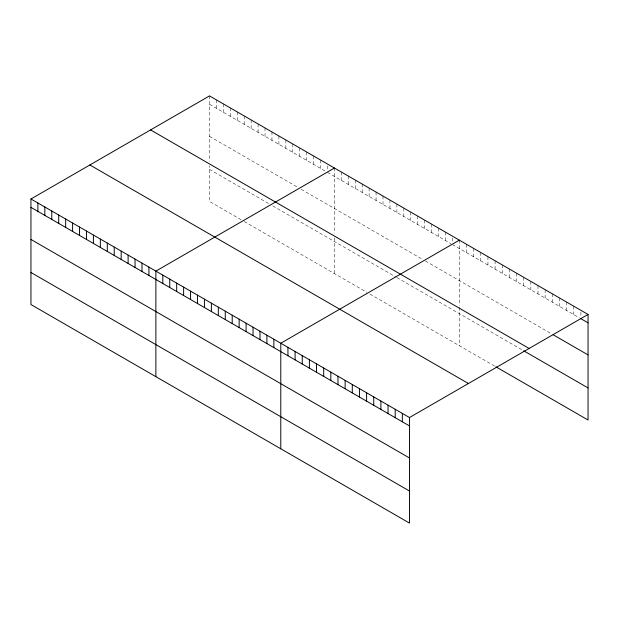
<?xml version="1.0" encoding="UTF-8"?>
<svg xmlns="http://www.w3.org/2000/svg" width="619" height="619" viewBox="0 0 619 619"><rect width="100%" height="100%" fill="white"/><g stroke="black" fill="none" stroke-linecap="round" stroke-linejoin="round"><path stroke-width="0.46" stroke-dasharray="3.1 2.32" d="M209.508 104.286L325.942 171.509M327.49 172.399L450.864 243.631M452.404 244.528L579.314 317.795M209.508 136.358L298.18 187.549M301.267 189.329L422.328 259.229M425.415 261.009L550.709 333.347M209.508 169.389L268.878 203.674M272.739 205.895L396.114 277.126M396.887 277.575L522.9 350.331M241.124 219.714L209.508 201.461L209.508 165.722M244.203 221.494L366.812 292.276M369.899 294.056L495.099 366.34M580.901 312.185L580.901 316.843M573.751 306.196L573.751 314.584M566.602 302.064L566.602 310.452M559.452 297.94L559.452 306.328M552.295 293.808L552.295 302.196M545.146 289.684L545.146 298.072M537.996 285.552L537.996 293.94M530.847 281.428L530.847 289.816M523.697 277.297L523.697 285.684M516.548 273.172L516.548 281.56M509.398 269.041L509.398 277.428M502.249 264.917L502.249 273.304M495.099 260.785L495.099 269.172M487.95 256.661L487.95 265.04M480.793 252.529L480.793 260.916M473.643 248.405L473.643 256.784M466.494 244.273L466.494 252.66M459.344 240.149L459.344 305.376M459.344 307.21L459.344 345.704M452.404 238.006L452.404 241.727M445.463 232.133L445.463 240.52M438.523 228.125L438.523 236.512M431.582 224.117L431.582 232.504M424.642 220.109L424.642 228.496M417.709 216.108L417.709 224.488M410.768 212.1L410.768 220.488M403.828 208.092L403.828 216.48M396.887 204.084L396.887 212.472M389.947 200.076L389.947 208.464M383.006 196.068L383.006 204.456M376.066 192.068L376.066 200.448M369.125 188.06L369.125 196.44M362.185 184.052L362.185 192.439M355.244 180.044L355.244 188.431M348.304 176.036L348.304 184.423M341.363 172.028L341.363 180.415M334.422 168.028L334.422 233.255M334.422 237.843L334.422 273.583M327.49 165.884L327.49 170.542M320.549 160.012L320.549 168.399M313.609 156.003L313.609 164.391M306.668 151.995L306.668 160.383M299.728 147.987L299.728 156.375M292.787 143.987L292.787 152.367M285.846 139.979L285.846 148.359M278.906 135.971L278.906 144.359M271.965 131.963L271.965 140.351M265.025 127.955L265.025 136.342M258.084 123.947L258.084 132.334M251.144 119.947L251.144 128.326M244.203 115.939L244.203 124.318M237.263 111.931L237.263 120.318M230.33 107.923L230.33 116.31M223.389 103.915L223.389 112.302M216.449 99.907L216.449 108.294M209.508 95.906L209.508 161.133"/><path stroke-width="0.93" d="M30.95 198.993L409.492 417.539L409.492 523.094L30.95 304.548L30.95 198.993L209.508 95.906L588.05 314.452L588.05 420.007L495.889 366.804M334.422 168.028L155.872 271.114L155.872 376.669M459.344 240.149L280.786 343.236L280.786 448.79M409.492 417.539L588.05 314.452M580.901 318.708L588.05 322.839M553.092 334.724L588.05 354.904M150.579 129.92L529.129 348.474M523.697 350.787L588.05 387.943M89.871 164.971L468.421 383.525M30.95 207.38L409.492 425.926M30.95 239.445L409.492 457.99M30.95 272.484L409.492 491.029M402.342 413.415L402.342 421.802M395.193 409.283L395.193 417.67M388.043 405.159L388.043 413.546M380.894 401.027L380.894 409.414M373.744 396.903L373.744 405.283M366.595 392.771L366.595 401.158M359.438 388.647L359.438 397.027M352.288 384.515L352.288 392.903M345.139 380.391L345.139 388.771M337.989 376.259L337.989 384.647M330.84 372.135L330.84 380.515M323.691 368.003L323.691 376.391M316.541 363.871L316.541 372.259M309.392 359.747L309.392 368.135M302.242 355.616L302.242 364.003M295.093 351.491L295.093 359.879M287.936 347.36L287.936 355.747M273.846 339.227L273.846 347.615M266.905 335.219L266.905 343.607M259.972 331.211L259.972 339.599M253.032 327.203L253.032 335.591M246.091 323.203L246.091 331.583M239.151 319.195L239.151 327.583M232.21 315.187L232.21 323.575M225.27 311.179L225.27 319.566M218.329 307.171L218.329 315.558M211.388 303.163L211.388 311.55M204.448 299.163L204.448 307.542M197.507 295.155L197.507 303.542M190.567 291.147L190.567 299.534M183.626 287.139L183.626 295.526M176.686 283.131L176.686 291.518M169.753 279.123L169.753 287.51M162.812 275.122L162.812 283.502M148.931 267.106L148.931 275.494M141.991 263.098L141.991 271.486M135.05 259.09L135.05 267.478M128.11 255.082L128.11 263.47M121.169 251.082L121.169 259.462M114.229 247.074L114.229 255.461M107.288 243.066L107.288 251.453M100.348 239.058L100.348 247.445M93.407 235.05L93.407 243.437M86.467 231.042L86.467 239.429M79.526 227.041L79.526 235.421M72.593 223.033L72.593 231.421M65.653 219.025L65.653 227.413M58.712 215.017L58.712 223.405M51.772 211.009L51.772 219.397M44.831 207.001L44.831 215.389M37.891 203.001L37.891 211.381"/></g></svg>
